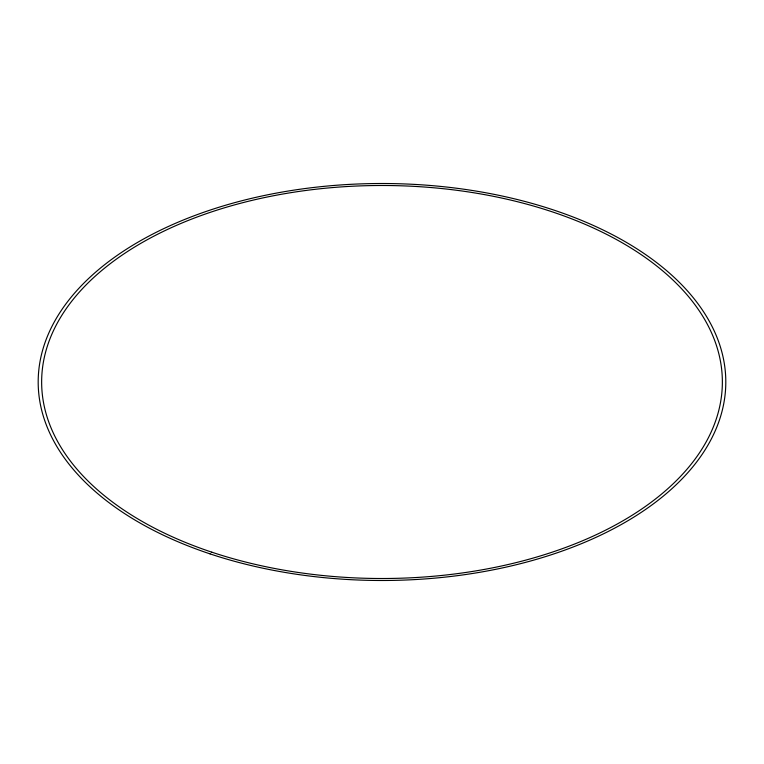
<?xml version="1.0" encoding="UTF-8"?>
<svg xmlns="http://www.w3.org/2000/svg" width="764" height="764" viewBox="0 0 764 764"><rect width="100%" height="100%" fill="white"/><g stroke="black" fill="none" stroke-linecap="round" stroke-linejoin="round"><path stroke-width="1.15" d="M210.1 553.9A343.8 198.487 0 0 0 725.8 382A343.8 198.487 0 0 0 210.1 210.1A343.8 198.487 0 0 0 210.1 553.9M211.819 552.181A340.362 196.51 0 0 0 722.362 382A340.362 196.51 0 0 0 211.819 211.819A340.362 196.51 0 0 0 211.819 552.181"/></g></svg>
